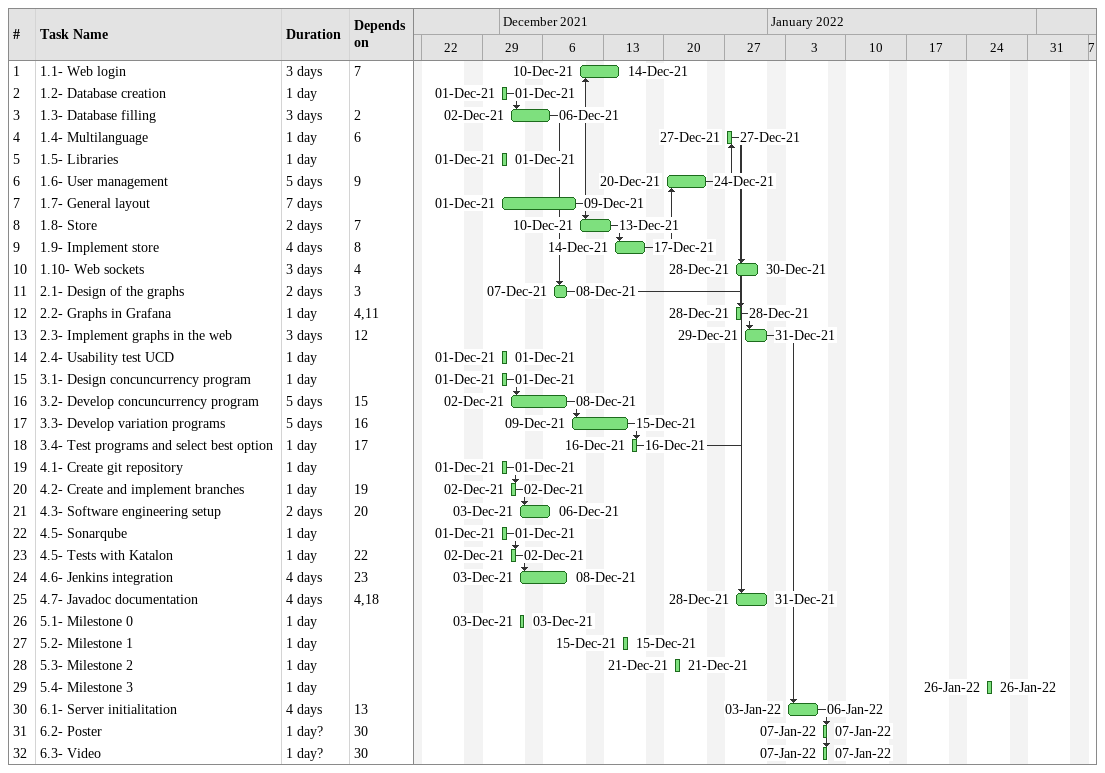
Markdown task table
| ID | Task | Duration | Start | Finish | Predecessors |
|---|---|---|---|---|---|
| 1 | 1.1- Web login | 3d | 2021-12-10 | 2021-12-14 | 7 |
| 2 | 1.2- Database creation | 1d | 2021-12-01 | 2021-12-01 |  |
| 3 | 1.3- Database filling | 3d | 2021-12-02 | 2021-12-06 | 2 |
| 4 | 1.4- Multilanguage | 1d | 2021-12-27 | 2021-12-27 | 6 |
| 5 | 1.5- Libraries | 1d | 2021-12-01 | 2021-12-01 |  |
| 6 | 1.6- User management | 5d | 2021-12-20 | 2021-12-24 | 9 |
| 7 | 1.7- General layout | 7d | 2021-12-01 | 2021-12-09 |  |
| 8 | 1.8- Store | 2d | 2021-12-10 | 2021-12-13 | 7 |
| 9 | 1.9- Implement store | 4d | 2021-12-14 | 2021-12-17 | 8 |
| 10 | 1.10- Web sockets | 3d | 2021-12-28 | 2021-12-30 | 4 |
| 11 | 2.1- Design of the graphs | 2d | 2021-12-07 | 2021-12-08 | 3 |
| 12 | 2.2- Graphs in Grafana | 1d | 2021-12-28 | 2021-12-28 | 4, 11 |
| 13 | 2.3- Implement graphs in the web | 3d | 2021-12-29 | 2021-12-31 | 12 |
| 14 | 2.4- Usability test UCD | 1d | 2021-12-01 | 2021-12-01 |  |
| 15 | 3.1- Design concuncurrency program | 1d | 2021-12-01 | 2021-12-01 |  |
| 16 | 3.2- Develop concuncurrency program | 5d | 2021-12-02 | 2021-12-08 | 15 |
| 17 | 3.3- Develop variation programs | 5d | 2021-12-09 | 2021-12-15 | 16 |
| 18 | 3.4- Test programs and select best option | 1d | 2021-12-16 | 2021-12-16 | 17 |
| 19 | 4.1- Create git repository | 1d | 2021-12-01 | 2021-12-01 |  |
| 20 | 4.2- Create and implement branches | 1d | 2021-12-02 | 2021-12-02 | 19 |
| 21 | 4.3- Software engineering setup | 2d | 2021-12-03 | 2021-12-06 | 20 |
| 22 | 4.5- Sonarqube | 1d | 2021-12-01 | 2021-12-01 |  |
| 23 | 4.5- Tests with Katalon | 1d | 2021-12-02 | 2021-12-02 | 22 |
| 24 | 4.6- Jenkins integration | 4d | 2021-12-03 | 2021-12-08 | 23 |
| 25 | 4.7- Javadoc documentation | 4d | 2021-12-28 | 2021-12-31 | 4, 18 |
| 26 | 5.1- Milestone 0 | 1d | 2021-12-03 | 2021-12-03 |  |
| 27 | 5.2- Milestone 1 | 1d | 2021-12-15 | 2021-12-15 |  |
| 28 | 5.3- Milestone 2 | 1d | 2021-12-21 | 2021-12-21 |  |
| 29 | 5.4- Milestone 3 | 1d | 2022-01-26 | 2022-01-26 |  |
| 30 | 6.1- Server initialitation | 4d | 2022-01-03 | 2022-01-06 | 13 |
| 31 | 6.2- Poster | 1d? | 2022-01-07 | 2022-01-07 | 30 |
| 32 | 6.3- Video | 1d? | 2022-01-07 | 2022-01-07 | 30 |
